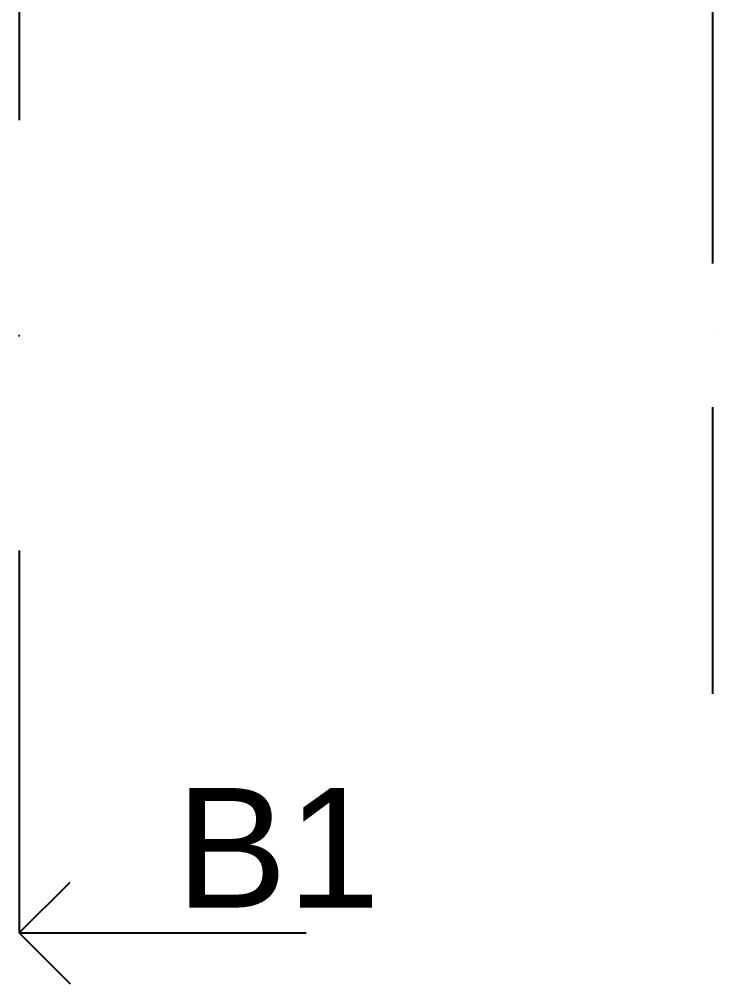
# Model space of a CAD drawing. Header units: millimetres. Extents: x 1924 to 471109, y -30014 to 109986.
# Drawn here: x 431445 to 434345, y 36696 to 40730 of the extents above; entities that cross this region are included whole.
import ezdxf

# ---------------------------------------------------------------- set-up
doc = ezdxf.new("R2010")
doc.units = ezdxf.units.MM
doc.header["$LTSCALE"] = 100
doc.linetypes.add('ACAD_ISO10W100', pattern=[18, 12, -3, 0, -3])
doc.layers.add('osy objektu', color=130, linetype='ACAD_ISO10W100', plot=False)
doc.layers.add('rez osy', color=255, linetype='ACAD_ISO10W100')
doc.styles.add('rez', font='arial.ttf', dxfattribs={"height": 500})

msp = doc.modelspace()

# ---------------------------------------------------------------- linework, layer by layer
at = {"layer": 'osy objektu'}
msp.add_line((434344.915, 37907.745), (434344.915, 70907.745), dxfattribs=at)
at = {"layer": 'rez osy', "ltscale": 3}
msp.add_line((431444.915, 70907.745), (431444.915, 36907.745), dxfattribs=at)
at = {"layer": 'rez osy'}
for q in [(431657.047, 37119.877), (432944.915, 36907.745), (431657.047, 36695.613)]:
    msp.add_line((431444.915, 36907.745), q, dxfattribs=at)

# ---------------------------------------------------------------- texts
at = {"layer": 'rez osy', "insert": (432099.436, 37514.032), "char_height": 500, "attachment_point": 1, "style": 'rez'}
msp.add_mtext_dynamic_manual_height_columns('B1', width=899.60207, gutter_width=1500, heights=[0], dxfattribs=at)

doc.saveas('drawing.dxf')
